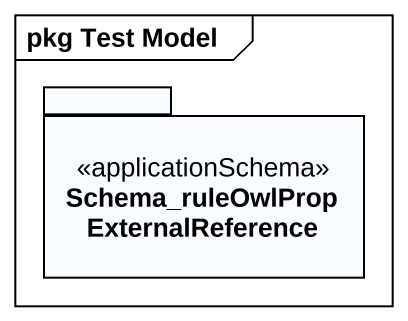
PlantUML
@startuml
mainframe pkg Test Model
package "Schema_ruleOwlPropExternalReference" as Schema_ruleOwlPropExternalRe <<applicationSchema>> {
}
@enduml
